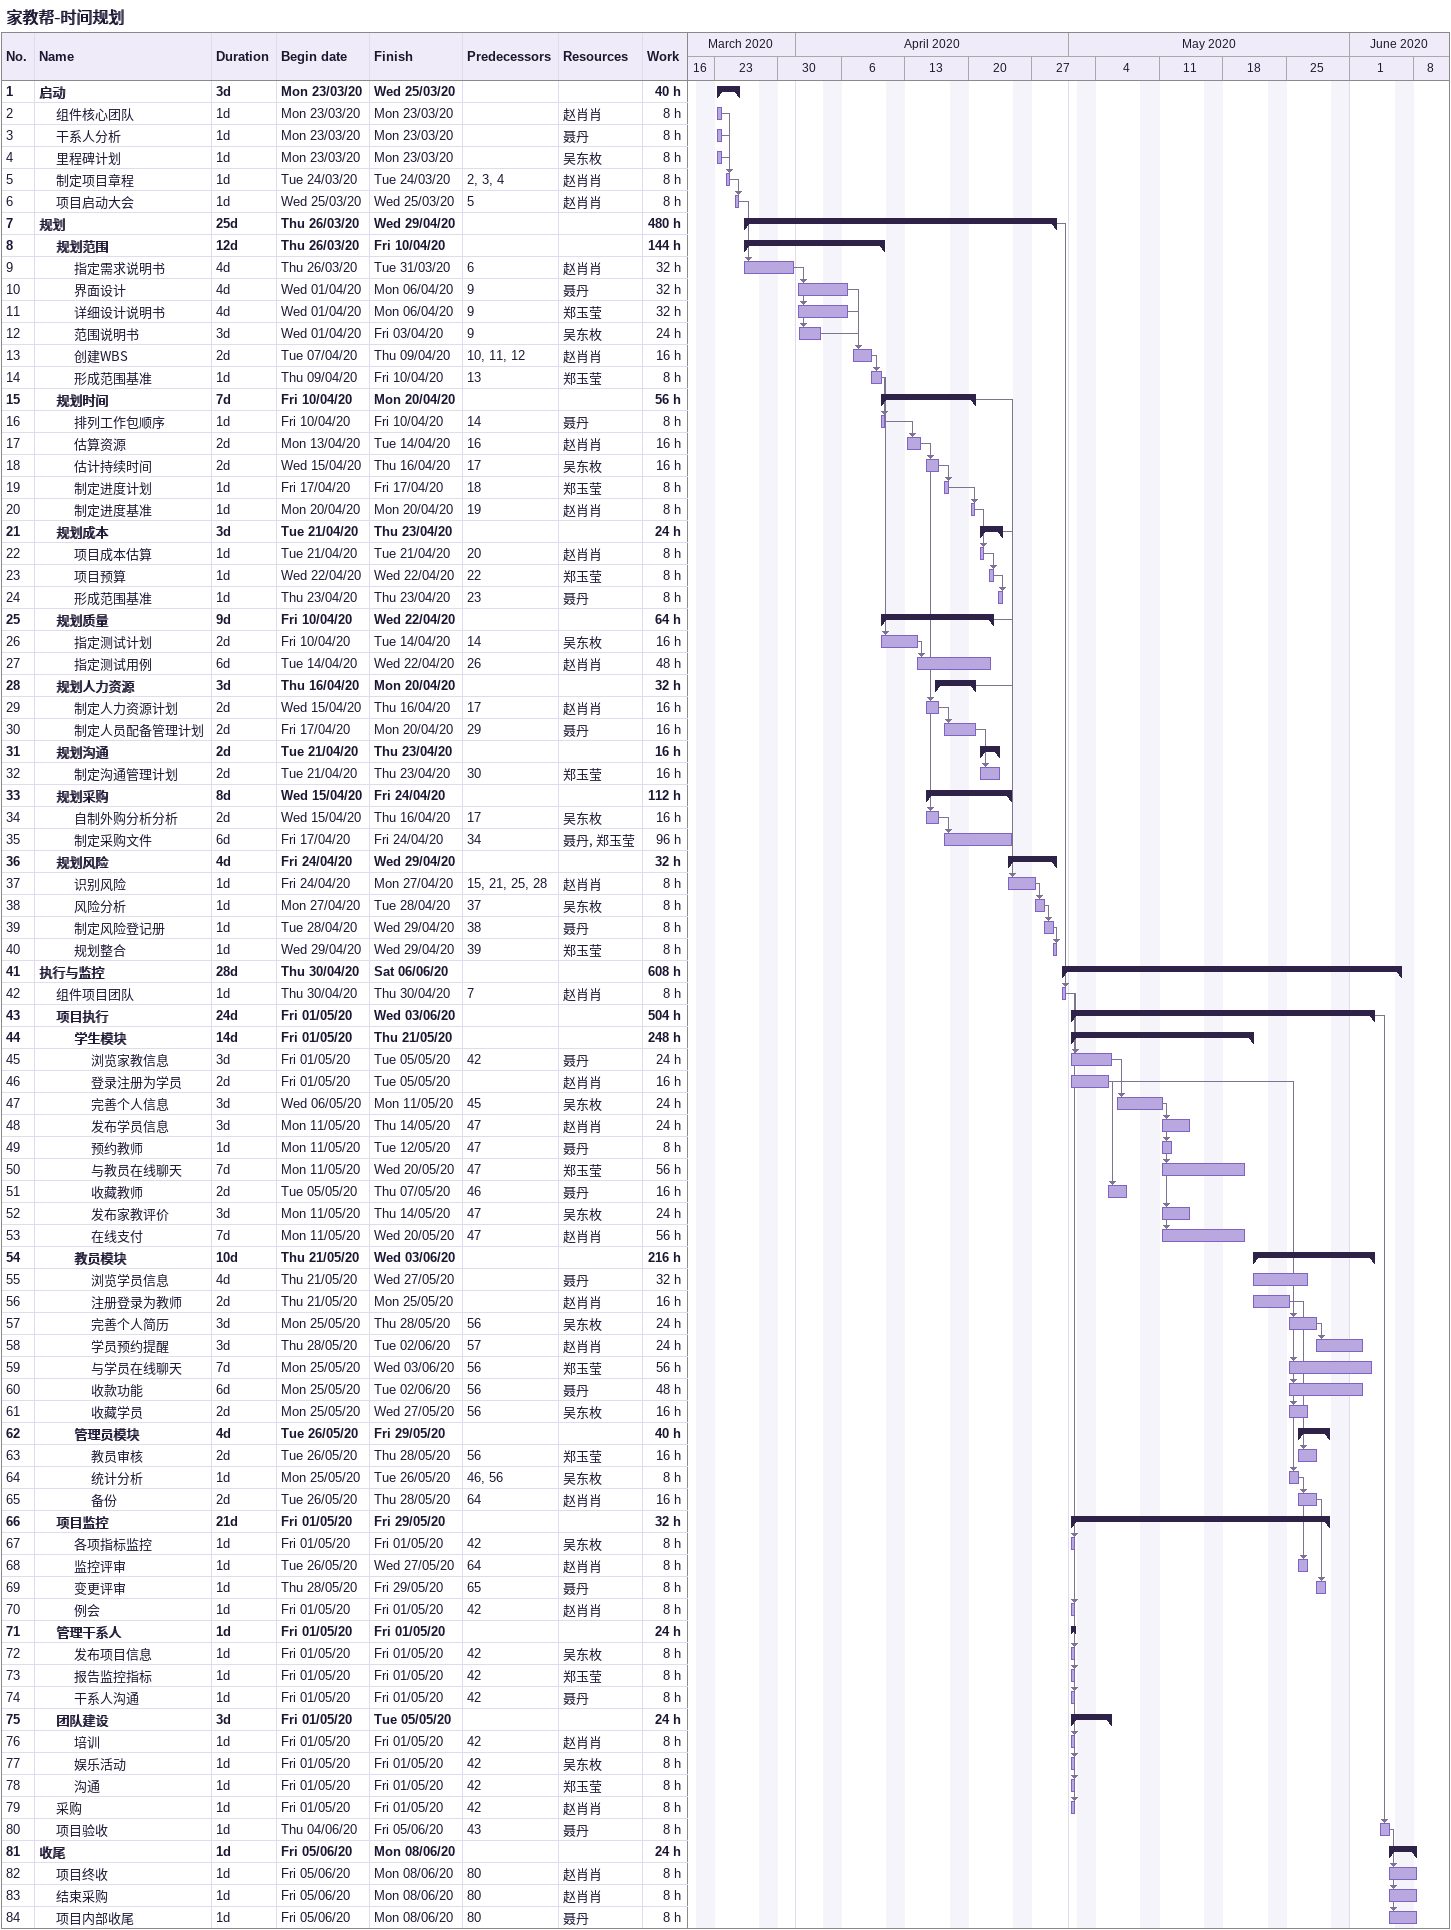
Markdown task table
家教帮-时间规划

| ID | Level | Task | Duration | Start | Finish | Predecessors | Resources | Work (h) |
|---|---|---|---|---|---|---|---|---|
| 1 | 1 | **启动** | 3d | 2020-03-23 | 2020-03-25 |  |  | 40 |
| 2 | 2 | 组件核心团队 | 1d | 2020-03-23 | 2020-03-23 |  | 赵肖肖 | 8 |
| 3 | 2 | 干系人分析 | 1d | 2020-03-23 | 2020-03-23 |  | 聂丹 | 8 |
| 4 | 2 | 里程碑计划 | 1d | 2020-03-23 | 2020-03-23 |  | 吴东枚 | 8 |
| 5 | 2 | 制定项目章程 | 1d | 2020-03-24 | 2020-03-24 | 2, 3, 4 | 赵肖肖 | 8 |
| 6 | 2 | 项目启动大会 | 1d | 2020-03-25 | 2020-03-25 | 5 | 赵肖肖 | 8 |
| 7 | 1 | **规划** | 25d | 2020-03-26 | 2020-04-29 |  |  | 480 |
| 8 | 2 | **规划范围** | 12d | 2020-03-26 | 2020-04-10 |  |  | 144 |
| 9 | 3 | 指定需求说明书 | 4d | 2020-03-26 | 2020-03-31 | 6 | 赵肖肖 | 32 |
| 10 | 3 | 界面设计 | 4d | 2020-04-01 | 2020-04-06 | 9 | 聂丹 | 32 |
| 11 | 3 | 详细设计说明书 | 4d | 2020-04-01 | 2020-04-06 | 9 | 郑玉莹 | 32 |
| 12 | 3 | 范围说明书 | 3d | 2020-04-01 | 2020-04-03 | 9 | 吴东枚 | 24 |
| 13 | 3 | 创建WBS | 2d | 2020-04-07 | 2020-04-09 | 10, 11, 12 | 赵肖肖 | 16 |
| 14 | 3 | 形成范围基准 | 1d | 2020-04-09 | 2020-04-10 | 13 | 郑玉莹 | 8 |
| 15 | 2 | **规划时间** | 7d | 2020-04-10 | 2020-04-20 |  |  | 56 |
| 16 | 3 | 排列工作包顺序 | 1d | 2020-04-10 | 2020-04-10 | 14 | 聂丹 | 8 |
| 17 | 3 | 估算资源 | 2d | 2020-04-13 | 2020-04-14 | 16 | 赵肖肖 | 16 |
| 18 | 3 | 估计持续时间 | 2d | 2020-04-15 | 2020-04-16 | 17 | 吴东枚 | 16 |
| 19 | 3 | 制定进度计划 | 1d | 2020-04-17 | 2020-04-17 | 18 | 郑玉莹 | 8 |
| 20 | 3 | 制定进度基准 | 1d | 2020-04-20 | 2020-04-20 | 19 | 赵肖肖 | 8 |
| 21 | 2 | **规划成本** | 3d | 2020-04-21 | 2020-04-23 |  |  | 24 |
| 22 | 3 | 项目成本估算 | 1d | 2020-04-21 | 2020-04-21 | 20 | 赵肖肖 | 8 |
| 23 | 3 | 项目预算 | 1d | 2020-04-22 | 2020-04-22 | 22 | 郑玉莹 | 8 |
| 24 | 3 | 形成范围基准 | 1d | 2020-04-23 | 2020-04-23 | 23 | 聂丹 | 8 |
| 25 | 2 | **规划质量** | 9d | 2020-04-10 | 2020-04-22 |  |  | 64 |
| 26 | 3 | 指定测试计划 | 2d | 2020-04-10 | 2020-04-14 | 14 | 吴东枚 | 16 |
| 27 | 3 | 指定测试用例 | 6d | 2020-04-14 | 2020-04-22 | 26 | 赵肖肖 | 48 |
| 28 | 2 | **规划人力资源** | 3d | 2020-04-16 | 2020-04-20 |  |  | 32 |
| 29 | 3 | 制定人力资源计划 | 2d | 2020-04-15 | 2020-04-16 | 17 | 赵肖肖 | 16 |
| 30 | 3 | 制定人员配备管理计划 | 2d | 2020-04-17 | 2020-04-20 | 29 | 聂丹 | 16 |
| 31 | 2 | **规划沟通** | 2d | 2020-04-21 | 2020-04-23 |  |  | 16 |
| 32 | 3 | 制定沟通管理计划 | 2d | 2020-04-21 | 2020-04-23 | 30 | 郑玉莹 | 16 |
| 33 | 2 | **规划采购** | 8d | 2020-04-15 | 2020-04-24 |  |  | 112 |
| 34 | 3 | 自制外购分析分析 | 2d | 2020-04-15 | 2020-04-16 | 17 | 吴东枚 | 16 |
| 35 | 3 | 制定采购文件 | 6d | 2020-04-17 | 2020-04-24 | 34 | 聂丹, 郑玉莹 | 96 |
| 36 | 2 | **规划风险** | 4d | 2020-04-24 | 2020-04-29 |  |  | 32 |
| 37 | 3 | 识别风险 | 1d | 2020-04-24 | 2020-04-27 | 15, 21, 25, 28 | 赵肖肖 | 8 |
| 38 | 3 | 风险分析 | 1d | 2020-04-27 | 2020-04-28 | 37 | 吴东枚 | 8 |
| 39 | 3 | 制定风险登记册 | 1d | 2020-04-28 | 2020-04-29 | 38 | 聂丹 | 8 |
| 40 | 3 | 规划整合 | 1d | 2020-04-29 | 2020-04-29 | 39 | 郑玉莹 | 8 |
| 41 | 1 | **执行与监控** | 28d | 2020-04-30 | 2020-06-06 |  |  | 608 |
| 42 | 2 | 组件项目团队 | 1d | 2020-04-30 | 2020-04-30 | 7 | 赵肖肖 | 8 |
| 43 | 2 | **项目执行** | 24d | 2020-05-01 | 2020-06-03 |  |  | 504 |
| 44 | 3 | **学生模块** | 14d | 2020-05-01 | 2020-05-21 |  |  | 248 |
| 45 | 4 | 浏览家教信息 | 3d | 2020-05-01 | 2020-05-05 | 42 | 聂丹 | 24 |
| 46 | 4 | 登录注册为学员 | 2d | 2020-05-01 | 2020-05-05 |  | 赵肖肖 | 16 |
| 47 | 4 | 完善个人信息 | 3d | 2020-05-06 | 2020-05-11 | 45 | 吴东枚 | 24 |
| 48 | 4 | 发布学员信息 | 3d | 2020-05-11 | 2020-05-14 | 47 | 赵肖肖 | 24 |
| 49 | 4 | 预约教师 | 1d | 2020-05-11 | 2020-05-12 | 47 | 聂丹 | 8 |
| 50 | 4 | 与教员在线聊天 | 7d | 2020-05-11 | 2020-05-20 | 47 | 郑玉莹 | 56 |
| 51 | 4 | 收藏教师 | 2d | 2020-05-05 | 2020-05-07 | 46 | 聂丹 | 16 |
| 52 | 4 | 发布家教评价 | 3d | 2020-05-11 | 2020-05-14 | 47 | 吴东枚 | 24 |
| 53 | 4 | 在线支付 | 7d | 2020-05-11 | 2020-05-20 | 47 | 赵肖肖 | 56 |
| 54 | 3 | **教员模块** | 10d | 2020-05-21 | 2020-06-03 |  |  | 216 |
| 55 | 4 | 浏览学员信息 | 4d | 2020-05-21 | 2020-05-27 |  | 聂丹 | 32 |
| 56 | 4 | 注册登录为教师 | 2d | 2020-05-21 | 2020-05-25 |  | 赵肖肖 | 16 |
| 57 | 4 | 完善个人简历 | 3d | 2020-05-25 | 2020-05-28 | 56 | 吴东枚 | 24 |
| 58 | 4 | 学员预约提醒 | 3d | 2020-05-28 | 2020-06-02 | 57 | 赵肖肖 | 24 |
| 59 | 4 | 与学员在线聊天 | 7d | 2020-05-25 | 2020-06-03 | 56 | 郑玉莹 | 56 |
| 60 | 4 | 收款功能 | 6d | 2020-05-25 | 2020-06-02 | 56 | 聂丹 | 48 |
| 61 | 4 | 收藏学员 | 2d | 2020-05-25 | 2020-05-27 | 56 | 吴东枚 | 16 |
| 62 | 3 | **管理员模块** | 4d | 2020-05-26 | 2020-05-29 |  |  | 40 |
| 63 | 4 | 教员审核 | 2d | 2020-05-26 | 2020-05-28 | 56 | 郑玉莹 | 16 |
| 64 | 4 | 统计分析 | 1d | 2020-05-25 | 2020-05-26 | 46, 56 | 吴东枚 | 8 |
| 65 | 4 | 备份 | 2d | 2020-05-26 | 2020-05-28 | 64 | 赵肖肖 | 16 |
| 66 | 2 | **项目监控** | 21d | 2020-05-01 | 2020-05-29 |  |  | 32 |
| 67 | 3 | 各项指标监控 | 1d | 2020-05-01 | 2020-05-01 | 42 | 吴东枚 | 8 |
| 68 | 3 | 监控评审 | 1d | 2020-05-26 | 2020-05-27 | 64 | 赵肖肖 | 8 |
| 69 | 3 | 变更评审 | 1d | 2020-05-28 | 2020-05-29 | 65 | 聂丹 | 8 |
| 70 | 3 | 例会 | 1d | 2020-05-01 | 2020-05-01 | 42 | 赵肖肖 | 8 |
| 71 | 2 | **管理干系人** | 1d | 2020-05-01 | 2020-05-01 |  |  | 24 |
| 72 | 3 | 发布项目信息 | 1d | 2020-05-01 | 2020-05-01 | 42 | 吴东枚 | 8 |
| 73 | 3 | 报告监控指标 | 1d | 2020-05-01 | 2020-05-01 | 42 | 郑玉莹 | 8 |
| 74 | 3 | 干系人沟通 | 1d | 2020-05-01 | 2020-05-01 | 42 | 聂丹 | 8 |
| 75 | 2 | **团队建设** | 3d | 2020-05-01 | 2020-05-05 |  |  | 24 |
| 76 | 3 | 培训 | 1d | 2020-05-01 | 2020-05-01 | 42 | 赵肖肖 | 8 |
| 77 | 3 | 娱乐活动 | 1d | 2020-05-01 | 2020-05-01 | 42 | 吴东枚 | 8 |
| 78 | 3 | 沟通 | 1d | 2020-05-01 | 2020-05-01 | 42 | 郑玉莹 | 8 |
| 79 | 2 | 采购 | 1d | 2020-05-01 | 2020-05-01 | 42 | 赵肖肖 | 8 |
| 80 | 2 | 项目验收 | 1d | 2020-06-04 | 2020-06-05 | 43 | 聂丹 | 8 |
| 81 | 1 | **收尾** | 1d | 2020-06-05 | 2020-06-08 |  |  | 24 |
| 82 | 2 | 项目终收 | 1d | 2020-06-05 | 2020-06-08 | 80 | 赵肖肖 | 8 |
| 83 | 2 | 结束采购 | 1d | 2020-06-05 | 2020-06-08 | 80 | 赵肖肖 | 8 |
| 84 | 2 | 项目内部收尾 | 1d | 2020-06-05 | 2020-06-08 | 80 | 聂丹 | 8 |
